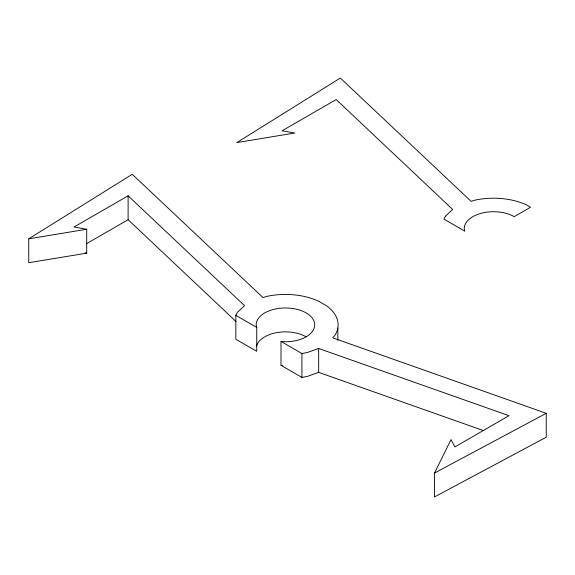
<?xml version="1.0" encoding="UTF-8"?>
<svg xmlns="http://www.w3.org/2000/svg" width="575" height="575" viewBox="0 0 575 575"><rect width="100%" height="100%" fill="white"/><g stroke="black" fill="none" stroke-linecap="round" stroke-linejoin="round"><path stroke-width="0.86" d="M281.002 341.428L285.43 341.766A29.275 16.898 0 0 0 314.705 324.861A29.275 16.898 0 0 0 285.43 307.963A29.275 16.898 0 0 0 256.155 324.861L256.738 327.419L256.738 351.325L235.829 339.25L235.829 315.344L237.331 312.433L244.54 305.67L128.11 195.795L74.031 227.01L86.71 229.252L86.71 253.158L28.75 262.717L28.75 238.819L132.25 174.282L263.005 297.577L266.642 296.441A52.692 30.425 0 0 1 318.672 301.257L326.32 305.67A52.692 30.425 0 0 1 334.657 335.714L332.695 337.812L546.25 413.303L546.25 437.201L434.47 496.958L434.47 473.06L451.03 439.595L454.911 446.912L508.99 415.689L318.672 348.472L306.957 352.633L301.911 353.503L281.002 341.428L281.002 365.333L301.911 377.401L306.957 376.532L318.672 372.37L483.611 430.632M86.394 243.778L128.11 219.693L128.11 195.795M434.47 473.06L546.25 413.303M28.75 238.819L86.71 229.252M281.002 365.333L282.771 365.463M85.021 252.856L86.71 253.158M235.829 315.344L256.738 327.419M128.11 219.693L236.088 321.598M337.848 327.987L337.848 340.378M318.672 348.472L318.672 372.37M301.911 353.503L301.911 377.401M256.515 346.121A29.275 16.898 0 0 1 276.388 332.688A29.275 16.898 0 0 1 306.13 336.813M445.424 216.2L443.922 219.111L464.83 231.179L464.248 228.627A29.275 16.898 0 0 1 482.317 213.009A29.275 16.898 0 0 1 514.223 216.674L530.481 207.287L526.765 205.016A52.692 30.425 0 0 0 474.734 200.201L471.098 201.336L340.342 78.042L236.842 142.578L294.803 133.019L282.124 130.777L336.202 99.554L452.633 209.437L445.424 216.2"/></g></svg>
